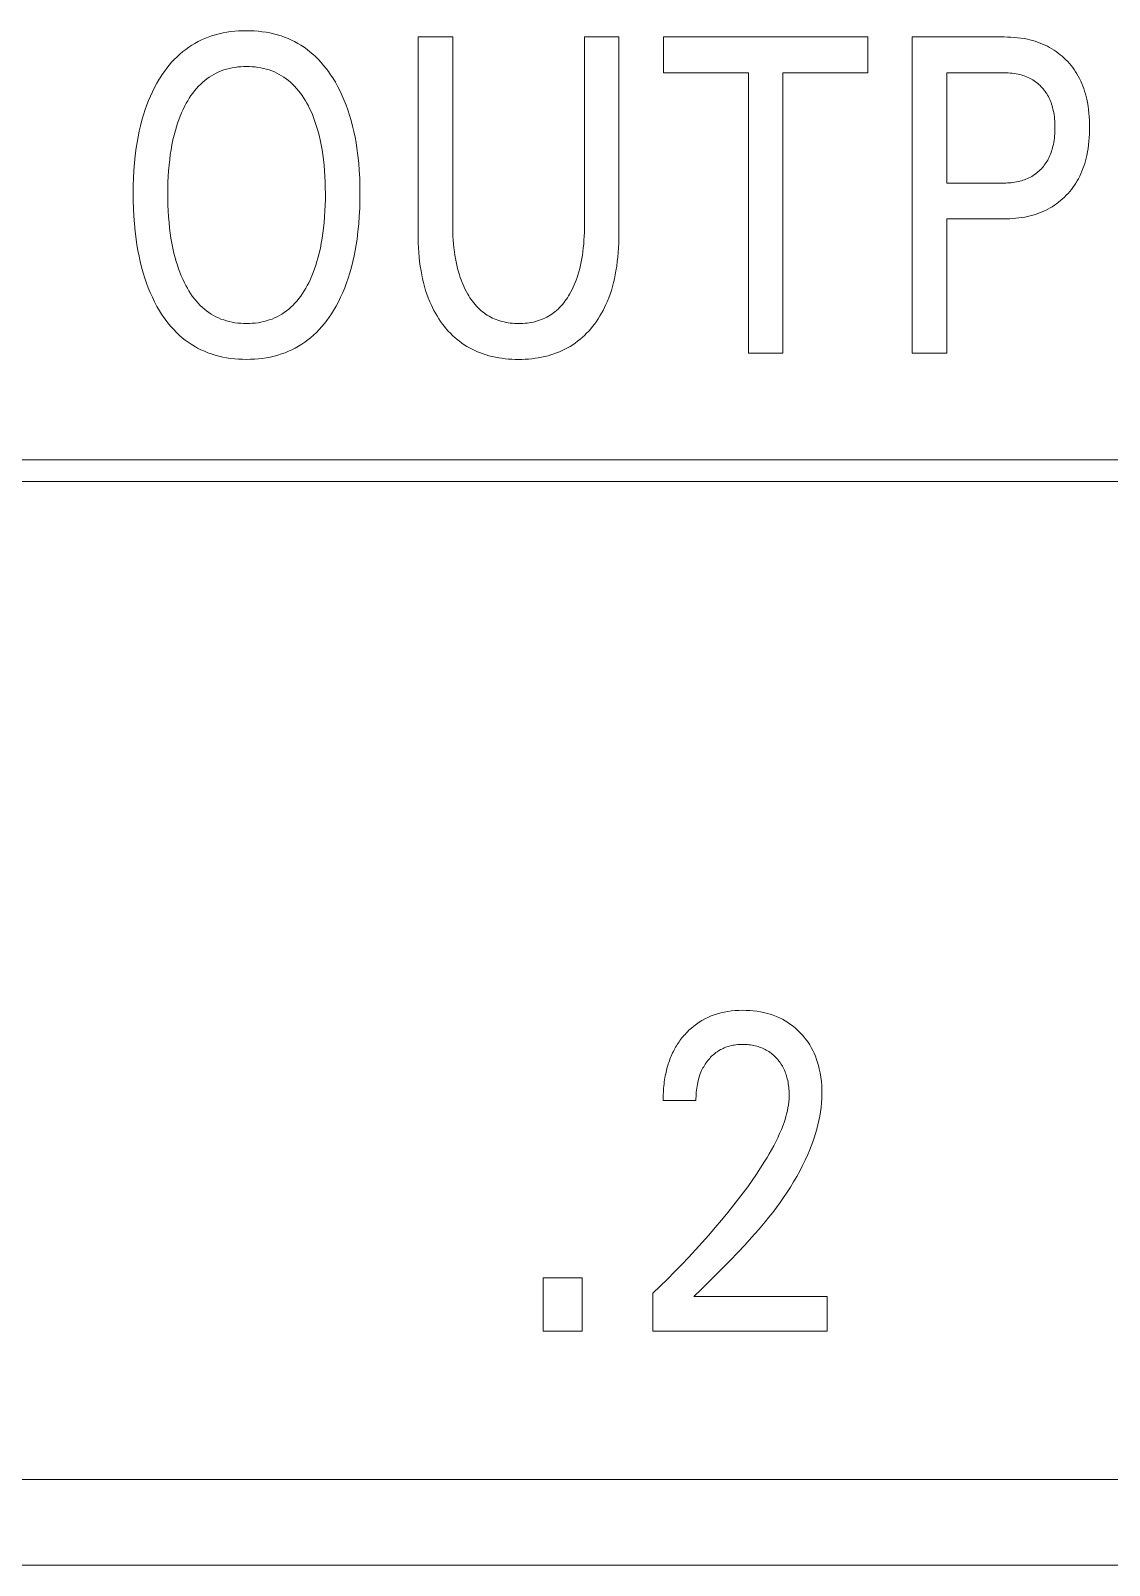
# Model space of a CAD drawing. Header units: millimetres. Extents: x 0 to 420, y 0 to 297.
# Drawn here: x 155.11 to 160.57, y 133.18 to 140.95 of the extents above; entities that cross this region are included whole.
import ezdxf

# ---------------------------------------------------------------- set-up
doc = ezdxf.new("R2010")
doc.units = ezdxf.units.MM
doc.layers.add('eProC - L2', color=41, linetype='Continuous', lineweight=20)

msp = doc.modelspace()

# ---------------------------------------------------------------- linework, layer by layer
at = {"layer": 'eProC - L2', "linetype": 'Continuous'}
for p, q in [((157.0725, 139.9188), (157.0725, 140.9155)), ((157.0725, 140.9155), (157.2476, 140.9155)), ((157.2476, 140.9155), (157.2476, 139.9664)), ((157.9143, 139.9664), (157.9143, 140.9155)), ((157.9143, 140.9155), (158.0885, 140.9155)), ((158.0885, 140.9155), (158.0885, 139.9188)), ((158.3144, 140.7341), (158.3144, 140.9155)), ((158.3144, 140.9155), (159.3477, 140.9155)), ((159.3477, 140.9155), (159.3477, 140.7341)), ((159.5717, 139.3155), (159.5717, 140.9155)), ((159.5717, 140.9155), (160.0371, 140.9155)), ((158.7435, 140.7341), (158.3144, 140.7341)), ((158.7435, 139.3155), (158.7435, 140.7341)), ((158.9186, 140.7341), (158.9186, 139.3155)), ((159.3477, 140.7341), (158.9186, 140.7341)), ((159.7468, 140.7341), (159.7468, 140.1762)), ((160.0371, 140.7341), (159.7468, 140.7341)), ((159.7468, 140.1762), (160.0371, 140.1762)), ((159.7468, 139.9947), (159.7468, 139.3155)), ((160.0371, 139.9947), (159.7468, 139.9947)), ((158.9186, 139.3155), (158.7435, 139.3155)), ((159.7468, 139.3155), (159.5717, 139.3155)), ((171.7239, 138.7755), (140.0739, 138.7755)), ((140.1839, 138.6655), (171.6139, 138.6655)), ((158.4783, 135.5335), (158.3123, 135.5335)), ((157.7054, 134.3655), (157.7054, 134.6354)), ((157.7054, 134.6354), (157.9032, 134.6354)), ((157.9032, 134.6354), (157.9032, 134.3655)), ((158.2597, 134.3655), (158.2597, 134.5571)), ((158.4683, 134.5401), (159.1424, 134.5401)), ((159.1424, 134.5401), (159.1424, 134.3655)), ((157.9032, 134.3655), (157.7054, 134.3655)), ((159.1424, 134.3655), (158.2597, 134.3655)), ((142.4239, 133.6155), (168.2239, 133.6155)), ((169.9984, 133.1805), (140.6492, 133.1805))]:
    msp.add_line(p, q, dxfattribs=at)
for points in [[(156.6443, 139.5309), (156.6573, 139.5532), (156.6694, 139.5758), (156.6808, 139.5989), (156.6915, 139.6224), (156.7013, 139.6463), (156.7105, 139.6704), (156.7189, 139.6947), (156.7276, 139.7225), (156.7355, 139.7504), (156.7425, 139.7786), (156.7489, 139.807), (156.7544, 139.8355), (156.7594, 139.8641), (156.7637, 139.8928), (156.7685, 139.9313), (156.7723, 139.97), (156.7752, 140.0087), (156.7771, 140.0475), (156.7783, 140.0863), (156.7786, 140.1251), (156.7782, 140.1632), (156.777, 140.2012), (156.775, 140.2392), (156.7721, 140.2771), (156.7682, 140.3149), (156.7633, 140.3527), (156.7589, 140.3809), (156.7538, 140.409), (156.748, 140.437), (156.7415, 140.4648), (156.7343, 140.4924), (156.7262, 140.5198), (156.7173, 140.547), (156.7086, 140.5709), (156.6992, 140.5947), (156.689, 140.6181), (156.6781, 140.6411), (156.6665, 140.6638), (156.654, 140.6861), (156.6407, 140.708), (156.6299, 140.7244), (156.6187, 140.7406), (156.6069, 140.7563), (156.5946, 140.7717), (156.5818, 140.7866), (156.5685, 140.801), (156.5546, 140.8149), (156.5402, 140.8282), (156.5253, 140.8409), (156.5107, 140.8523), (156.4956, 140.8631), (156.4801, 140.8732), (156.4642, 140.8828), (156.448, 140.8917), (156.4314, 140.9), (156.4145, 140.9075), (156.3973, 140.9145), (156.3798, 140.9207), (156.361, 140.9265), (156.3418, 140.9316), (156.3226, 140.9359), (156.3031, 140.9395), (156.2835, 140.9423), (156.2638, 140.9445), (156.244, 140.946), (156.2242, 140.9469), (156.2044, 140.9472), (156.1844, 140.947), (156.1645, 140.9461), (156.1446, 140.9446), (156.1248, 140.9424), (156.1051, 140.9395), (156.0855, 140.936), (156.0662, 140.9317), (156.047, 140.9266), (156.028, 140.9208), (156.0105, 140.9146), (155.9933, 140.9078), (155.9764, 140.9002), (155.9597, 140.892), (155.9434, 140.8832), (155.9275, 140.8737), (155.912, 140.8635), (155.8969, 140.8528), (155.8822, 140.8414), (155.8673, 140.8288), (155.8529, 140.8155), (155.839, 140.8017), (155.8257, 140.7873), (155.8129, 140.7725), (155.8007, 140.7572), (155.789, 140.7415), (155.7778, 140.7255), (155.7671, 140.7091), (155.7626, 140.7019)], [(160.0371, 139.9947), (160.0521, 139.9949), (160.0671, 139.9954), (160.0821, 139.9963), (160.0971, 139.9976), (160.1121, 139.9993), (160.127, 140.0014), (160.1418, 140.0039), (160.1565, 140.0069), (160.1698, 140.0101), (160.1829, 140.0136), (160.1959, 140.0175), (160.2087, 140.0219), (160.2215, 140.0267), (160.234, 140.0319), (160.2463, 140.0375), (160.2584, 140.0436), (160.2699, 140.0499), (160.2811, 140.0566), (160.2921, 140.0637), (160.3028, 140.0712), (160.3132, 140.079), (160.3234, 140.0872), (160.3332, 140.0958), (160.3428, 140.1047), (160.352, 140.114), (160.3609, 140.1235), (160.3695, 140.1334), (160.3777, 140.1435), (160.3856, 140.1539), (160.3931, 140.1646), (160.4003, 140.1755), (160.407, 140.1867), (160.4134, 140.1981), (160.4198, 140.2105), (160.4257, 140.2232), (160.4312, 140.2361), (160.4363, 140.2491), (160.4409, 140.2623), (160.4452, 140.2757), (160.4491, 140.2892), (160.4526, 140.3027), (160.4557, 140.3164), (160.4592, 140.3341), (160.4622, 140.3518), (160.4646, 140.3697), (160.4666, 140.3876), (160.4681, 140.4056), (160.4691, 140.4236), (160.4696, 140.4416), (160.4698, 140.4596), (160.4696, 140.4774), (160.469, 140.4952), (160.468, 140.5129), (160.4665, 140.5306), (160.4645, 140.5483), (160.4621, 140.5658), (160.4591, 140.5833), (160.4555, 140.6008), (160.4523, 140.6142), (160.4488, 140.6276), (160.4448, 140.6409), (160.4405, 140.654), (160.4358, 140.667), (160.4306, 140.6799), (160.425, 140.6925), (160.419, 140.705), (160.4126, 140.7172), (160.4061, 140.7284), (160.3992, 140.7394), (160.392, 140.7502), (160.3843, 140.7607), (160.3764, 140.7709), (160.368, 140.7809), (160.3593, 140.7905), (160.3503, 140.7999), (160.341, 140.8089), (160.3314, 140.8176), (160.3214, 140.8259), (160.3112, 140.8339), (160.3008, 140.8415), (160.29, 140.8487), (160.279, 140.8556), (160.2678, 140.862), (160.2564, 140.8681), (160.2443, 140.874), (160.2321, 140.8795), (160.2196, 140.8845), (160.2069, 140.8891), (160.1942, 140.8934), (160.1813, 140.8972), (160.1682, 140.9006), (160.1551, 140.9036), (160.1385, 140.9069), (160.1217, 140.9097), (160.1049, 140.9118), (160.0879, 140.9135), (160.071, 140.9146), (160.0541, 140.9153), (160.0371, 140.9155)], [(155.8905, 139.6715), (155.8823, 139.6889), (155.8746, 139.7064), (155.8674, 139.7243), (155.8607, 139.7423), (155.8546, 139.7605), (155.8489, 139.7788), (155.8436, 139.7973), (155.8373, 139.822), (155.8317, 139.8469), (155.8267, 139.872), (155.8224, 139.8971), (155.8187, 139.9224), (155.8155, 139.9477), (155.8125, 139.9768), (155.8101, 140.006), (155.8083, 140.0351), (155.807, 140.0644), (155.8063, 140.0936), (155.8061, 140.1229), (155.8064, 140.1516), (155.8071, 140.1804), (155.8084, 140.2091), (155.8102, 140.2378), (155.8126, 140.2665), (155.8157, 140.2951), (155.8189, 140.32), (155.8227, 140.3448), (155.8272, 140.3696), (155.8322, 140.3942), (155.838, 140.4186), (155.8444, 140.4429), (155.8498, 140.461), (155.8556, 140.479), (155.8619, 140.4969), (155.8687, 140.5145), (155.876, 140.532), (155.8839, 140.5492), (155.8923, 140.5662), (155.8995, 140.5797), (155.9071, 140.593), (155.9151, 140.606), (155.9235, 140.6188), (155.9323, 140.6312), (155.9417, 140.6433), (155.9515, 140.655), (155.9617, 140.6663), (155.9725, 140.6771), (155.9827, 140.6864), (155.9933, 140.6953), (156.0042, 140.7038), (156.0155, 140.7117), (156.0272, 140.7192), (156.0391, 140.7261), (156.0513, 140.7325), (156.0638, 140.7384), (156.0765, 140.7436), (156.0901, 140.7485), (156.104, 140.7527), (156.118, 140.7563), (156.1321, 140.7593), (156.1464, 140.7617), (156.1608, 140.7635), (156.1753, 140.7648), (156.1898, 140.7656), (156.2044, 140.7658), (156.219, 140.7656), (156.2335, 140.7648), (156.2481, 140.7635), (156.2625, 140.7617), (156.2769, 140.7593), (156.2911, 140.7563), (156.3051, 140.7527), (156.319, 140.7485), (156.3327, 140.7436), (156.3454, 140.7384), (156.3579, 140.7326), (156.3702, 140.7262), (156.3822, 140.7192), (156.3939, 140.7118), (156.4052, 140.7038), (156.4162, 140.6953), (156.4268, 140.6864), (156.437, 140.6771), (156.4478, 140.6663), (156.4581, 140.655), (156.4679, 140.6433), (156.4773, 140.6312), (156.4861, 140.6187), (156.4946, 140.606), (156.5026, 140.5929), (156.5101, 140.5797), (156.5173, 140.5662), (156.5201, 140.5607)], [(160.0371, 140.7341), (160.0474, 140.7339), (160.0576, 140.7335), (160.0679, 140.7328), (160.0781, 140.7318), (160.0883, 140.7305), (160.0985, 140.7289), (160.1086, 140.7269), (160.1164, 140.725), (160.1243, 140.723), (160.132, 140.7207), (160.1397, 140.7181), (160.1473, 140.7153), (160.1547, 140.7122), (160.1621, 140.7089), (160.1693, 140.7053), (160.1761, 140.7017), (160.1828, 140.6977), (160.1893, 140.6936), (160.1957, 140.6892), (160.2019, 140.6846), (160.2079, 140.6797), (160.2138, 140.6747), (160.2194, 140.6694), (160.2249, 140.6639), (160.2302, 140.6582), (160.2353, 140.6523), (160.2402, 140.6463), (160.2449, 140.64), (160.2493, 140.6336), (160.2535, 140.6271), (160.2575, 140.6204), (160.2613, 140.6136), (160.265, 140.6062), (160.2686, 140.5986), (160.2718, 140.5909), (160.2748, 140.5831), (160.2776, 140.5752), (160.2801, 140.5672), (160.2824, 140.5592), (160.2845, 140.5511), (160.2864, 140.5429), (160.2885, 140.5324), (160.2902, 140.5217), (160.2917, 140.5111), (160.2928, 140.5004), (160.2937, 140.4897), (160.2943, 140.4789), (160.2946, 140.4681), (160.2947, 140.4574), (160.2946, 140.4465), (160.2943, 140.4357), (160.2937, 140.4248), (160.2928, 140.414), (160.2917, 140.4032), (160.2903, 140.3924), (160.2885, 140.3817), (160.2865, 140.3711), (160.2846, 140.3628), (160.2826, 140.3547), (160.2803, 140.3465), (160.2778, 140.3385), (160.2751, 140.3305), (160.2721, 140.3226), (160.2689, 140.3149), (160.2654, 140.3072), (160.2617, 140.2996), (160.258, 140.2928), (160.254, 140.286), (160.2499, 140.2794), (160.2455, 140.2729), (160.2409, 140.2666), (160.2361, 140.2605), (160.231, 140.2545), (160.2258, 140.2487), (160.2203, 140.2431), (160.2147, 140.2376), (160.2088, 140.2324), (160.2028, 140.2274), (160.1966, 140.2226), (160.1902, 140.2181), (160.1837, 140.2138), (160.177, 140.2097), (160.1701, 140.2059), (160.1629, 140.2022), (160.1555, 140.1987), (160.148, 140.1956), (160.1404, 140.1927), (160.1327, 140.19), (160.1249, 140.1876), (160.117, 140.1855), (160.1091, 140.1836), (160.1002, 140.1818), (160.0913, 140.1802), (160.0823, 140.1789), (160.0733, 140.1779), (160.0642, 140.1771), (160.0552, 140.1766), (160.0461, 140.1763), (160.0371, 140.1762)], [(155.7626, 140.7019), (155.7503, 140.6811), (155.7388, 140.6598), (155.728, 140.6382), (155.7179, 140.6162), (155.7084, 140.5939), (155.6996, 140.5713), (155.6915, 140.5485), (155.6827, 140.5212), (155.6747, 140.4938), (155.6676, 140.4661), (155.6612, 140.4382), (155.6555, 140.4102), (155.6505, 140.3821), (155.6461, 140.3538), (155.6413, 140.3159), (155.6374, 140.2779), (155.6346, 140.2398), (155.6326, 140.2016), (155.6314, 140.1634), (155.631, 140.1251), (155.6314, 140.0863), (155.6325, 140.0474), (155.6344, 140.0086), (155.6373, 139.9699), (155.6411, 139.9312), (155.6458, 139.8927), (155.6501, 139.8639), (155.655, 139.8352), (155.6606, 139.8067), (155.6669, 139.7783), (155.6739, 139.75), (155.6817, 139.722), (155.6903, 139.6942), (155.6986, 139.6698), (155.7077, 139.6456), (155.7174, 139.6217), (155.728, 139.5982), (155.7393, 139.575), (155.7514, 139.5522), (155.7644, 139.5298), (155.775, 139.5129), (155.7861, 139.4963), (155.7978, 139.4801), (155.81, 139.4643), (155.8227, 139.449), (155.836, 139.4342), (155.8499, 139.4199), (155.8644, 139.4062), (155.8794, 139.3931), (155.8941, 139.3814), (155.9092, 139.3703), (155.9248, 139.3599), (155.9408, 139.35), (155.9572, 139.3409), (155.974, 139.3324), (155.9911, 139.3246), (156.0084, 139.3175), (156.026, 139.3111), (156.0452, 139.305), (156.0646, 139.2998), (156.0842, 139.2954), (156.104, 139.2917), (156.1239, 139.2887), (156.1439, 139.2865), (156.164, 139.2849), (156.1842, 139.284), (156.2044, 139.2837), (156.2245, 139.2841), (156.2446, 139.285), (156.2647, 139.2866), (156.2847, 139.2888), (156.3045, 139.2918), (156.3243, 139.2955), (156.3438, 139.2999), (156.3631, 139.3052), (156.3823, 139.3112), (156.3999, 139.3176), (156.4173, 139.3248), (156.4343, 139.3326), (156.4511, 139.3411), (156.4675, 139.3503), (156.4835, 139.3602), (156.4991, 139.3707), (156.5142, 139.3819), (156.5289, 139.3936), (156.544, 139.4068), (156.5585, 139.4206), (156.5724, 139.435), (156.5858, 139.4499), (156.5986, 139.4653), (156.6108, 139.4812), (156.6225, 139.4975), (156.6337, 139.514), (156.6443, 139.5309)], [(156.5201, 140.5607), (156.5292, 140.5418), (156.5377, 140.5225), (156.5454, 140.5029), (156.5526, 140.4831), (156.5592, 140.4631), (156.5652, 140.4429), (156.5717, 140.4186), (156.5774, 140.3942), (156.5825, 140.3695), (156.5869, 140.3448), (156.5907, 140.32), (156.5939, 140.2951), (156.597, 140.2665), (156.5994, 140.2378), (156.6013, 140.2091), (156.6025, 140.1804), (156.6032, 140.1516), (156.6035, 140.1229), (156.6033, 140.0935), (156.6026, 140.0642), (156.6014, 140.0349), (156.5996, 140.0056), (156.5972, 139.9764), (156.5941, 139.9472), (156.5909, 139.9219), (156.5872, 139.8966), (156.5829, 139.8715), (156.578, 139.8464), (156.5723, 139.8215), (156.566, 139.7968), (156.5608, 139.7784), (156.5551, 139.7602), (156.5489, 139.7421), (156.5423, 139.7241), (156.5351, 139.7064), (156.5274, 139.6889), (156.5191, 139.6715), (156.512, 139.6576), (156.5044, 139.6439), (156.4964, 139.6305), (156.488, 139.6173), (156.4791, 139.6044), (156.4697, 139.5919), (156.4599, 139.5798), (156.4495, 139.5681), (156.4386, 139.5569), (156.4284, 139.5473), (156.4178, 139.5381), (156.4067, 139.5294), (156.3953, 139.5212), (156.3836, 139.5134), (156.3716, 139.5062), (156.3592, 139.4996), (156.3466, 139.4936), (156.3337, 139.4881), (156.3199, 139.4831), (156.306, 139.4787), (156.2918, 139.475), (156.2775, 139.4719), (156.263, 139.4694), (156.2485, 139.4675), (156.2338, 139.4662), (156.2191, 139.4654), (156.2044, 139.4652), (156.1896, 139.4654), (156.1749, 139.4662), (156.1603, 139.4675), (156.1457, 139.4694), (156.1313, 139.4719), (156.1169, 139.475), (156.1028, 139.4787), (156.0889, 139.4831), (156.0751, 139.4881), (156.0623, 139.4935), (156.0497, 139.4996), (156.0374, 139.5062), (156.0253, 139.5134), (156.0136, 139.5211), (156.0023, 139.5294), (155.9913, 139.5381), (155.9807, 139.5473), (155.9705, 139.5569), (155.9597, 139.5681), (155.9493, 139.5798), (155.9395, 139.592), (155.9302, 139.6045), (155.9214, 139.6174), (155.913, 139.6306), (155.9051, 139.644), (155.8976, 139.6577), (155.8905, 139.6715)], [(157.9143, 139.9664), (157.9142, 139.9466), (157.9137, 139.9267), (157.9129, 139.9069), (157.9118, 139.8871), (157.9103, 139.8674), (157.9083, 139.8476), (157.906, 139.8279), (157.9036, 139.8109), (157.9008, 139.7939), (157.8977, 139.777), (157.8942, 139.7602), (157.8902, 139.7434), (157.8858, 139.7268), (157.8809, 139.7104), (157.8768, 139.6978), (157.8724, 139.6854), (157.8677, 139.6731), (157.8627, 139.6609), (157.8573, 139.6489), (157.8516, 139.637), (157.8455, 139.6253), (157.8391, 139.6137), (157.8336, 139.6046), (157.8279, 139.5956), (157.8219, 139.5867), (157.8157, 139.5781), (157.8092, 139.5696), (157.8024, 139.5614), (157.7954, 139.5534), (157.788, 139.5457), (157.7804, 139.5383), (157.7725, 139.5312), (157.7649, 139.5248), (157.757, 139.5188), (157.7488, 139.513), (157.7405, 139.5075), (157.7319, 139.5024), (157.7232, 139.4976), (157.7143, 139.4931), (157.7052, 139.4889), (157.696, 139.4851), (157.6866, 139.4817), (157.6765, 139.4784), (157.6662, 139.4755), (157.6558, 139.4729), (157.6454, 139.4708), (157.6348, 139.469), (157.6242, 139.4676), (157.6136, 139.4665), (157.6029, 139.4658), (157.5922, 139.4653), (157.5814, 139.4652), (157.5707, 139.4653), (157.56, 139.4658), (157.5494, 139.4665), (157.5388, 139.4676), (157.5282, 139.469), (157.5177, 139.4708), (157.5073, 139.473), (157.4969, 139.4755), (157.4867, 139.4784), (157.4766, 139.4817), (157.4673, 139.4851), (157.4581, 139.4889), (157.449, 139.4931), (157.4401, 139.4976), (157.4313, 139.5024), (157.4228, 139.5076), (157.4144, 139.513), (157.4063, 139.5188), (157.3984, 139.5248), (157.3907, 139.5312), (157.3828, 139.5383), (157.3751, 139.5457), (157.3678, 139.5534), (157.3607, 139.5614), (157.3539, 139.5696), (157.3473, 139.5781), (157.3411, 139.5867), (157.335, 139.5956), (157.3293, 139.6046), (157.3238, 139.6137), (157.3173, 139.6253), (157.3111, 139.6371), (157.3053, 139.649), (157.2999, 139.6611), (157.2948, 139.6734), (157.29, 139.6858), (157.2856, 139.6983), (157.2815, 139.7109), (157.2765, 139.7273), (157.2721, 139.7439), (157.268, 139.7607), (157.2645, 139.7775), (157.2613, 139.7944), (157.2585, 139.8114), (157.2561, 139.8284), (157.2537, 139.848), (157.2517, 139.8677), (157.2502, 139.8874), (157.249, 139.9071), (157.2482, 139.9269), (157.2477, 139.9466), (157.2476, 139.9664)], [(157.0725, 139.9188), (157.0727, 139.8953), (157.0733, 139.8719), (157.0744, 139.8485), (157.0759, 139.8251), (157.0779, 139.8018), (157.0805, 139.7785), (157.0836, 139.7552), (157.0873, 139.7321), (157.091, 139.7121), (157.0951, 139.6921), (157.0998, 139.6723), (157.105, 139.6527), (157.1108, 139.6331), (157.1171, 139.6138), (157.124, 139.5947), (157.1316, 139.5758), (157.1381, 139.5609), (157.145, 139.5462), (157.1523, 139.5316), (157.1601, 139.5173), (157.1683, 139.5033), (157.1769, 139.4895), (157.1859, 139.476), (157.1954, 139.4627), (157.2054, 139.4499), (157.2151, 139.4381), (157.2252, 139.4267), (157.2357, 139.4156), (157.2466, 139.4049), (157.2578, 139.3946), (157.2694, 139.3847), (157.2813, 139.3752), (157.2936, 139.3661), (157.3061, 139.3576), (157.3191, 139.3495), (157.3323, 139.3419), (157.3458, 139.3347), (157.3595, 139.3281), (157.3735, 139.322), (157.3877, 139.3163), (157.402, 139.3111), (157.4165, 139.3064), (157.4312, 139.3022), (157.4474, 139.2981), (157.4638, 139.2946), (157.4803, 139.2916), (157.4968, 139.2891), (157.5135, 139.2871), (157.5302, 139.2856), (157.5469, 139.2846), (157.5637, 139.2839), (157.5805, 139.2837), (157.5973, 139.2839), (157.6141, 139.2846), (157.6308, 139.2856), (157.6475, 139.2871), (157.6642, 139.2891), (157.6807, 139.2916), (157.6972, 139.2946), (157.7136, 139.2981), (157.7298, 139.3022), (157.7445, 139.3064), (157.759, 139.3111), (157.7734, 139.3163), (157.7875, 139.322), (157.8015, 139.3281), (157.8153, 139.3347), (157.8287, 139.3419), (157.842, 139.3495), (157.8549, 139.3576), (157.8675, 139.3661), (157.8797, 139.3752), (157.8916, 139.3847), (157.9032, 139.3946), (157.9144, 139.4049), (157.9253, 139.4156), (157.9358, 139.4267), (157.9459, 139.4381), (157.9556, 139.4499), (157.9656, 139.4627), (157.9751, 139.476), (157.9841, 139.4895), (157.9928, 139.5033), (158.001, 139.5173), (158.0087, 139.5316), (158.016, 139.5462), (158.023, 139.5609), (158.0295, 139.5758), (158.037, 139.5947), (158.0439, 139.6138), (158.0503, 139.6331), (158.056, 139.6527), (158.0612, 139.6723), (158.0659, 139.6921), (158.0701, 139.7121), (158.0738, 139.7321), (158.0774, 139.7552), (158.0805, 139.7785), (158.0831, 139.8018), (158.0851, 139.8251), (158.0866, 139.8485), (158.0877, 139.8719), (158.0883, 139.8953), (158.0885, 139.9188)], [(158.4683, 134.5401), (158.5054, 134.5769), (158.5425, 134.6136), (158.5796, 134.6504), (158.6164, 134.6874), (158.6531, 134.7246), (158.6893, 134.7622), (158.725, 134.8003), (158.7602, 134.8389), (158.7946, 134.8781), (158.8282, 134.9181), (158.8477, 134.9423), (158.867, 134.9669), (158.8858, 134.9917), (158.9041, 135.0169), (158.922, 135.0424), (158.9394, 135.0683), (158.9563, 135.0945), (158.9725, 135.1211), (158.9882, 135.148), (159.0032, 135.1754), (159.0176, 135.2031), (159.0312, 135.2312), (159.0441, 135.2598), (159.0529, 135.2806), (159.0612, 135.3017), (159.0691, 135.3229), (159.0765, 135.3443), (159.0834, 135.3659), (159.0897, 135.3877), (159.0954, 135.4095), (159.1005, 135.4315), (159.1049, 135.4536), (159.1086, 135.4758), (159.1116, 135.4981), (159.1139, 135.5204), (159.1154, 135.5428), (159.116, 135.5652), (159.1159, 135.5868), (159.1149, 135.6083), (159.1131, 135.6298), (159.1105, 135.6513), (159.107, 135.6726), (159.1025, 135.6937), (159.0985, 135.7097), (159.094, 135.7255), (159.0888, 135.7411), (159.0831, 135.7566), (159.0767, 135.7717), (159.0697, 135.7866), (159.062, 135.8011), (159.0541, 135.8146), (159.0455, 135.8277), (159.0363, 135.8405), (159.0266, 135.8528), (159.0164, 135.8647), (159.0057, 135.8762), (158.9945, 135.8872), (158.9824, 135.8982), (158.9698, 135.9085), (158.9568, 135.9183), (158.9434, 135.9275), (158.9296, 135.936), (158.9154, 135.9439), (158.9005, 135.9513), (158.8853, 135.958), (158.8698, 135.964), (158.854, 135.9693), (158.8381, 135.974), (158.8219, 135.978), (158.8042, 135.9816), (158.7864, 135.9845), (158.7684, 135.9867), (158.7504, 135.9882), (158.7323, 135.989), (158.7142, 135.9893), (158.6956, 135.9889), (158.677, 135.9879), (158.6586, 135.9862), (158.6402, 135.9838), (158.6219, 135.9805), (158.6038, 135.9765), (158.5872, 135.9719), (158.5709, 135.9666), (158.5548, 135.9606), (158.539, 135.9538), (158.5236, 135.9462), (158.5086, 135.9379), (158.4945, 135.9292), (158.4809, 135.9199), (158.4678, 135.9099), (158.4551, 135.8994), (158.443, 135.8883)], [(158.443, 135.8883), (158.4356, 135.8811), (158.4284, 135.8736), (158.423, 135.8677), (158.4176, 135.8617), (158.4124, 135.8555), (158.4073, 135.8493), (158.4024, 135.8429), (158.3976, 135.8364), (158.3929, 135.8299), (158.3883, 135.8232), (158.3839, 135.8165), (158.3796, 135.8096), (158.3755, 135.8027), (158.3715, 135.7957), (158.3676, 135.7886), (158.3639, 135.7814), (158.3601, 135.7737), (158.3565, 135.7659), (158.3531, 135.7581), (158.3498, 135.7501), (158.3467, 135.7422), (158.3437, 135.7341), (158.3409, 135.726), (158.3382, 135.7178), (158.3357, 135.7096), (158.3333, 135.7014), (158.3311, 135.6931), (158.329, 135.6848), (158.327, 135.6764), (158.3252, 135.668), (158.3232, 135.6578), (158.3213, 135.6475), (158.3197, 135.6372), (158.3182, 135.6269), (158.3169, 135.6166), (158.3158, 135.6062), (158.3148, 135.5959), (158.314, 135.5855), (158.3134, 135.5751), (158.3129, 135.5647), (158.3125, 135.5543), (158.3124, 135.5439), (158.3123, 135.5335)], [(158.4783, 135.5335), (158.4784, 135.5437), (158.4787, 135.5539), (158.4792, 135.5642), (158.48, 135.5744), (158.481, 135.5846), (158.4822, 135.5947), (158.4837, 135.6049), (158.4855, 135.615), (158.4873, 135.6239), (158.4894, 135.6327), (158.4917, 135.6415), (158.4943, 135.6502), (158.4971, 135.6589), (158.5001, 135.6674), (158.5035, 135.6758), (158.5071, 135.6841), (158.5104, 135.6909), (158.5138, 135.6976), (158.5174, 135.7041), (158.5212, 135.7106), (158.5252, 135.7169), (158.5294, 135.7231), (158.5338, 135.7292), (158.5384, 135.7352), (158.5432, 135.741), (158.5479, 135.7463), (158.5527, 135.7515), (158.5577, 135.7566), (158.5629, 135.7615), (158.5682, 135.7662), (158.5737, 135.7707), (158.5793, 135.7751), (158.5851, 135.7792), (158.591, 135.7832), (158.5969, 135.7868), (158.603, 135.7903), (158.6091, 135.7935), (158.6154, 135.7966), (158.6217, 135.7994), (158.6282, 135.802), (158.6347, 135.8044), (158.6413, 135.8066), (158.648, 135.8085), (158.6561, 135.8106), (158.6643, 135.8123), (158.6725, 135.8137), (158.6808, 135.8149), (158.6891, 135.8158), (158.6974, 135.8164), (158.7058, 135.8168), (158.7142, 135.8169), (158.7223, 135.8169), (158.7305, 135.8166), (158.7386, 135.816), (158.7467, 135.8153), (158.7547, 135.8143), (158.7628, 135.813), (158.7707, 135.8115), (158.7787, 135.8098), (158.7859, 135.8079), (158.7931, 135.8058), (158.8002, 135.8035), (158.8073, 135.8009), (158.8142, 135.7981), (158.821, 135.795), (158.8277, 135.7918), (158.8343, 135.7882), (158.8407, 135.7845), (158.8469, 135.7805), (158.853, 135.7763), (158.859, 135.7719), (158.8647, 135.7673), (158.8704, 135.7625), (158.8758, 135.7575), (158.8811, 135.7523), (158.8861, 135.7471), (158.8909, 135.7416), (158.8956, 135.7361), (158.9, 135.7304), (158.9043, 135.7245), (158.9084, 135.7185), (158.9123, 135.7124), (158.9159, 135.7061), (158.9194, 135.6998), (158.9228, 135.6929), (158.926, 135.6859), (158.929, 135.6787), (158.9317, 135.6715), (158.9343, 135.6642), (158.9366, 135.6568), (158.9387, 135.6494), (158.9406, 135.6419), (158.9424, 135.6344), (158.9441, 135.6258), (158.9457, 135.6172), (158.947, 135.6085), (158.9481, 135.5998), (158.9489, 135.5911), (158.9495, 135.5824), (158.9499, 135.5736), (158.9501, 135.5649), (158.95, 135.5561)], [(158.95, 135.5561), (158.9494, 135.541), (158.9481, 135.5259), (158.9462, 135.5108), (158.9437, 135.4958), (158.9407, 135.4809), (158.9372, 135.466), (158.9332, 135.4513), (158.9289, 135.4366), (158.9241, 135.4221), (158.919, 135.4077), (158.9107, 135.3863), (158.9018, 135.3651), (158.8923, 135.3442), (158.8823, 135.3236), (158.8718, 135.3033), (158.8608, 135.2832), (158.8495, 135.2633), (158.8378, 135.2436), (158.8259, 135.224), (158.8053, 135.1916), (158.7841, 135.1596), (158.7623, 135.128), (158.7401, 135.0968), (158.7173, 135.0659), (158.6942, 135.0353), (158.6706, 135.005), (158.6396, 134.9661), (158.6081, 134.9277), (158.576, 134.8896), (158.5435, 134.852), (158.51, 134.814), (158.4759, 134.7765), (158.4415, 134.7394), (158.4065, 134.7027), (158.3705, 134.6656), (158.334, 134.629), (158.297, 134.5929), (158.2597, 134.5571)]]:
    msp.add_lwpolyline(points, dxfattribs=at)

doc.saveas('drawing.dxf')
